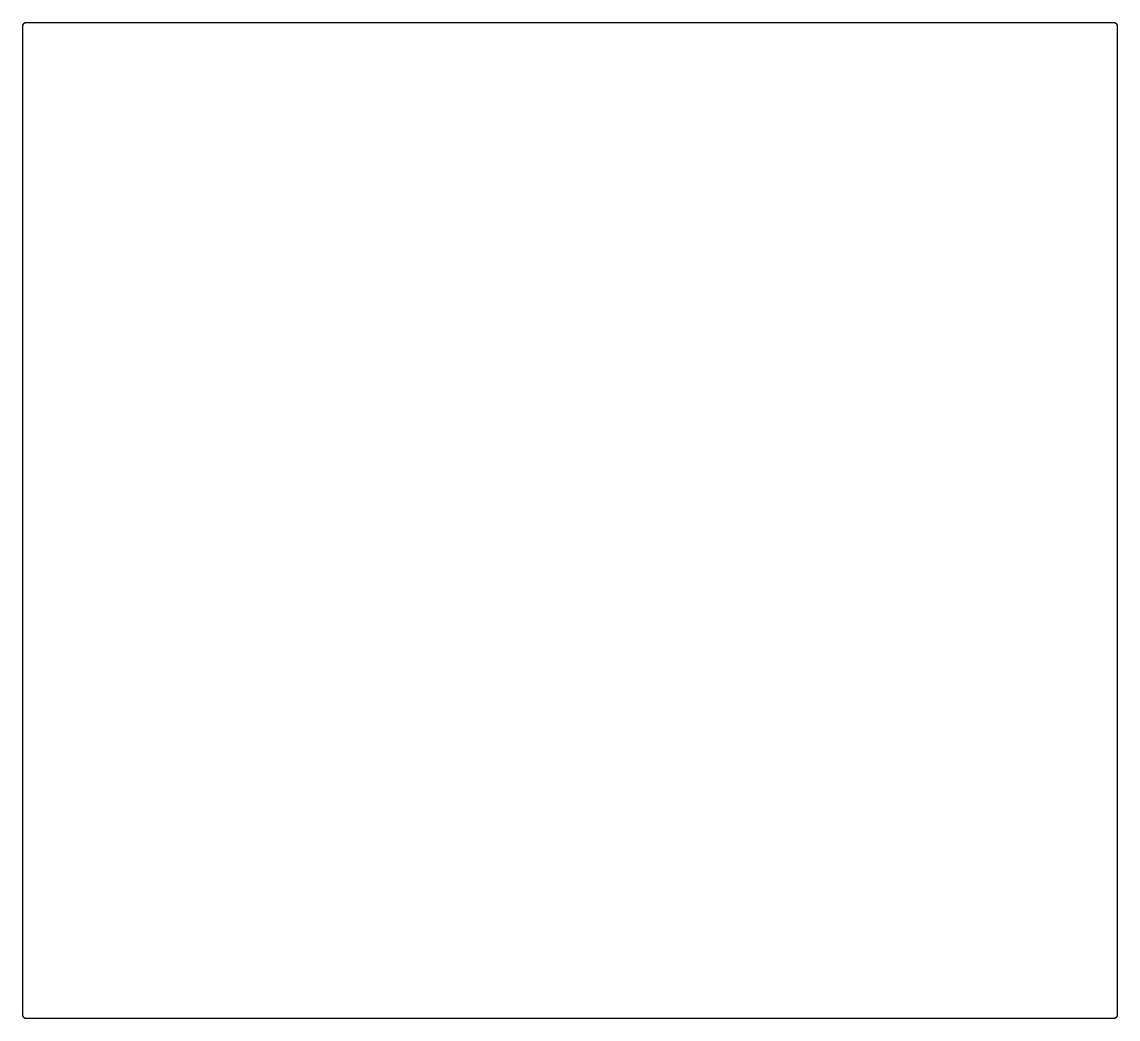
# Model space of a CAD drawing. Extents: x -9 to 147, y -15 to 126.
import ezdxf

# ---------------------------------------------------------------- set-up
doc = ezdxf.new("R2010")
doc.units = 0
doc.layers.add('048711-1ROU1_GBR', color=14, linetype='CONTINUOUS')

msp = doc.modelspace()

# ---------------------------------------------------------------- linework, layer by layer
at = {"layer": '048711-1ROU1_GBR', "const_width": 0.2}
for points in [[(-7.95274, 126.155704, 0.4140648), (-8.452612, 125.655578)], [(146.577304, 125.655578, 0.4142136), (146.077178, 126.155704)], [(-8.452612, -14.40434, 0.4142124), (-7.95274, -14.904466)], [(146.077178, -14.904466, 0.4142136), (146.577304, -14.40434)]]:
    msp.add_lwpolyline(points, format="xyb", dxfattribs=at)
for points in [[(-8.452612, -14.40434), (-8.452612, 125.655578)], [(-7.95274, 126.155704), (146.077178, 126.155704)], [(146.577304, 125.655578), (146.577304, -14.40434)], [(146.077178, -14.904466), (-7.95274, -14.904466)]]:
    msp.add_lwpolyline(points, dxfattribs=at)

doc.saveas('drawing.dxf')
